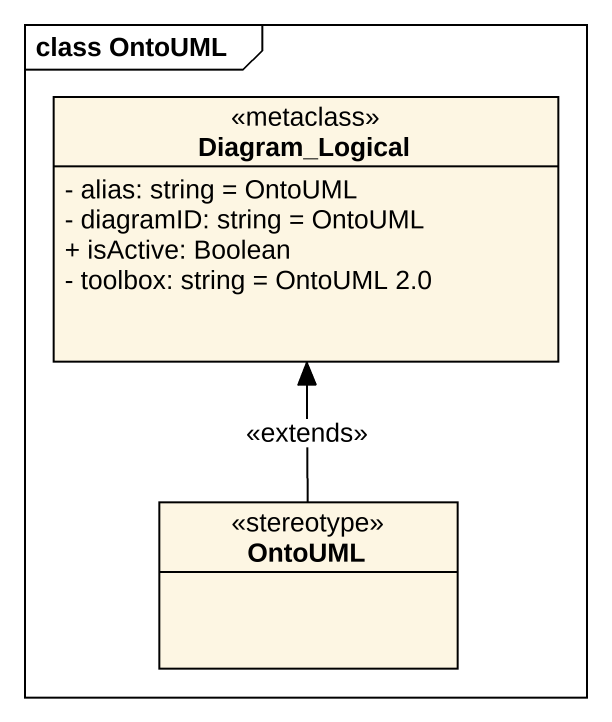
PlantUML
@startuml
mainframe class OntoUML
hide circle
hide empty members
skinparam classAttributeIconSize 0
class Diagram_Logical <<metaclass>> {
  - alias: string = OntoUML
  - diagramID: string = OntoUML
  + isActive: Boolean
  - toolbox: string = OntoUML 2.0
}
class OntoUML <<stereotype>>
OntoUML -up-> Diagram_Logical : <<extends>>
@enduml
